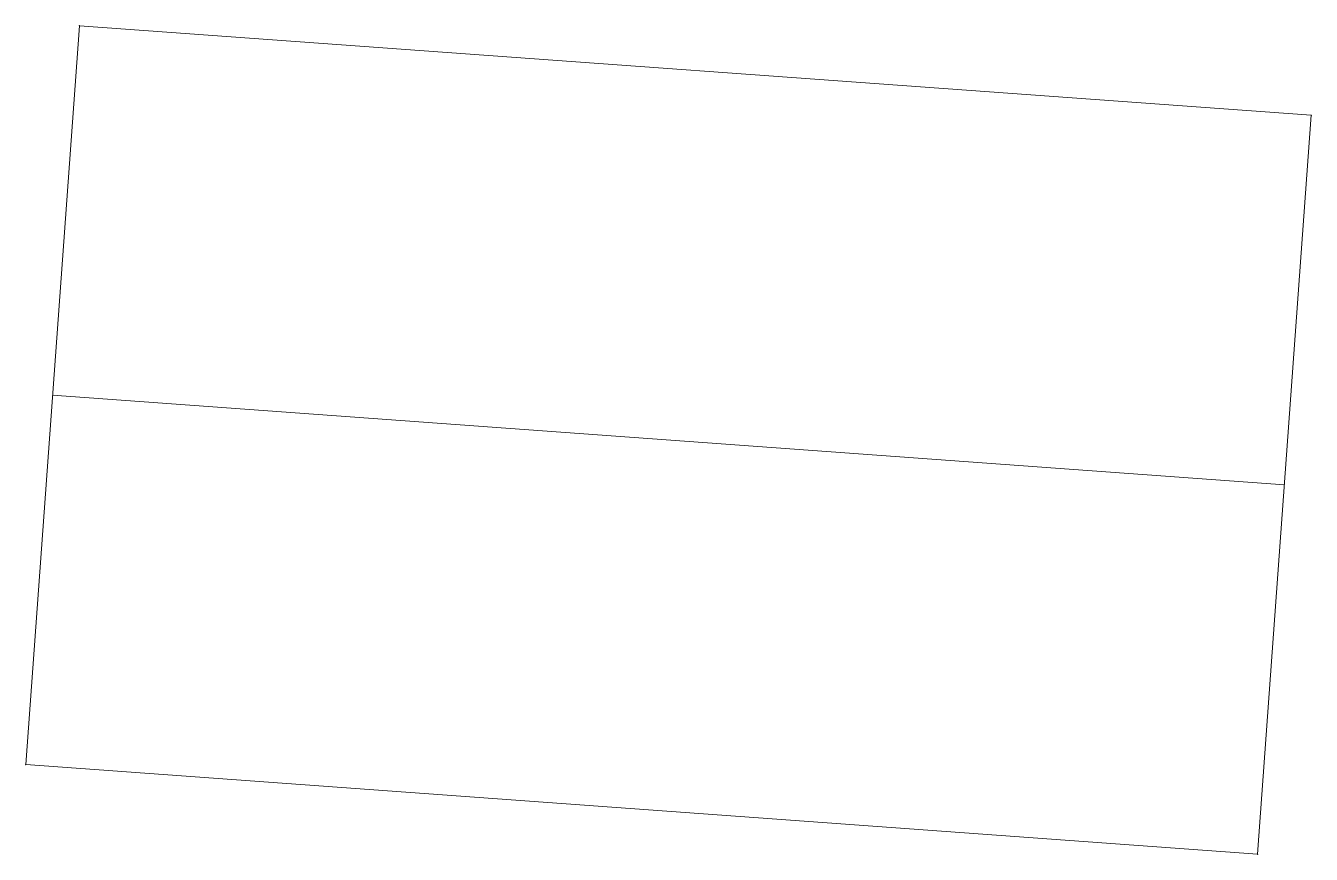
# Model space of a CAD drawing. Header units: millimetres. Extents: x 518655 to 518905, y 4401502 to 4401732.
# Drawn here: x 518655.16 to 518660.36, y 4401728.15 to 4401731.51 of the extents above.
import ezdxf

# ---------------------------------------------------------------- set-up
doc = ezdxf.new("R2010")
doc.units = ezdxf.units.MM
doc.layers.add('BINA', color=3, linetype='Continuous', lineweight=0)
doc.layers.add('Geofence', color=2, linetype='Continuous', lineweight=0)

msp = doc.modelspace()

# ---------------------------------------------------------------- linework, layer by layer
at = {"layer": 'BINA', "lineweight": 0}
for p, q in [((518655.1558, 4401728.5146, 278), (518655.3735, 4401731.5066, 278)), ((518655.3735, 4401731.5066, 278), (518660.3604, 4401731.1438, 278)), ((518660.3604, 4401731.1438, 278), (518660.1426, 4401728.1517, 278)), ((518660.1426, 4401728.1517, 278), (518655.1558, 4401728.5146, 278))]:
    msp.add_line(p, q, dxfattribs=at)
for p in [(518655.3735, 4401731.5066, 278), (518660.3604, 4401731.1438, 278), (518655.1558, 4401728.5146, 278), (518660.1426, 4401728.1517, 278)]:
    msp.add_point(p, dxfattribs=at)
at = {"layer": 'Geofence'}
msp.add_line((518660.2515, 4401729.6477, 278), (518655.2647, 4401730.0106, 278), dxfattribs=at)

doc.saveas('drawing.dxf')
